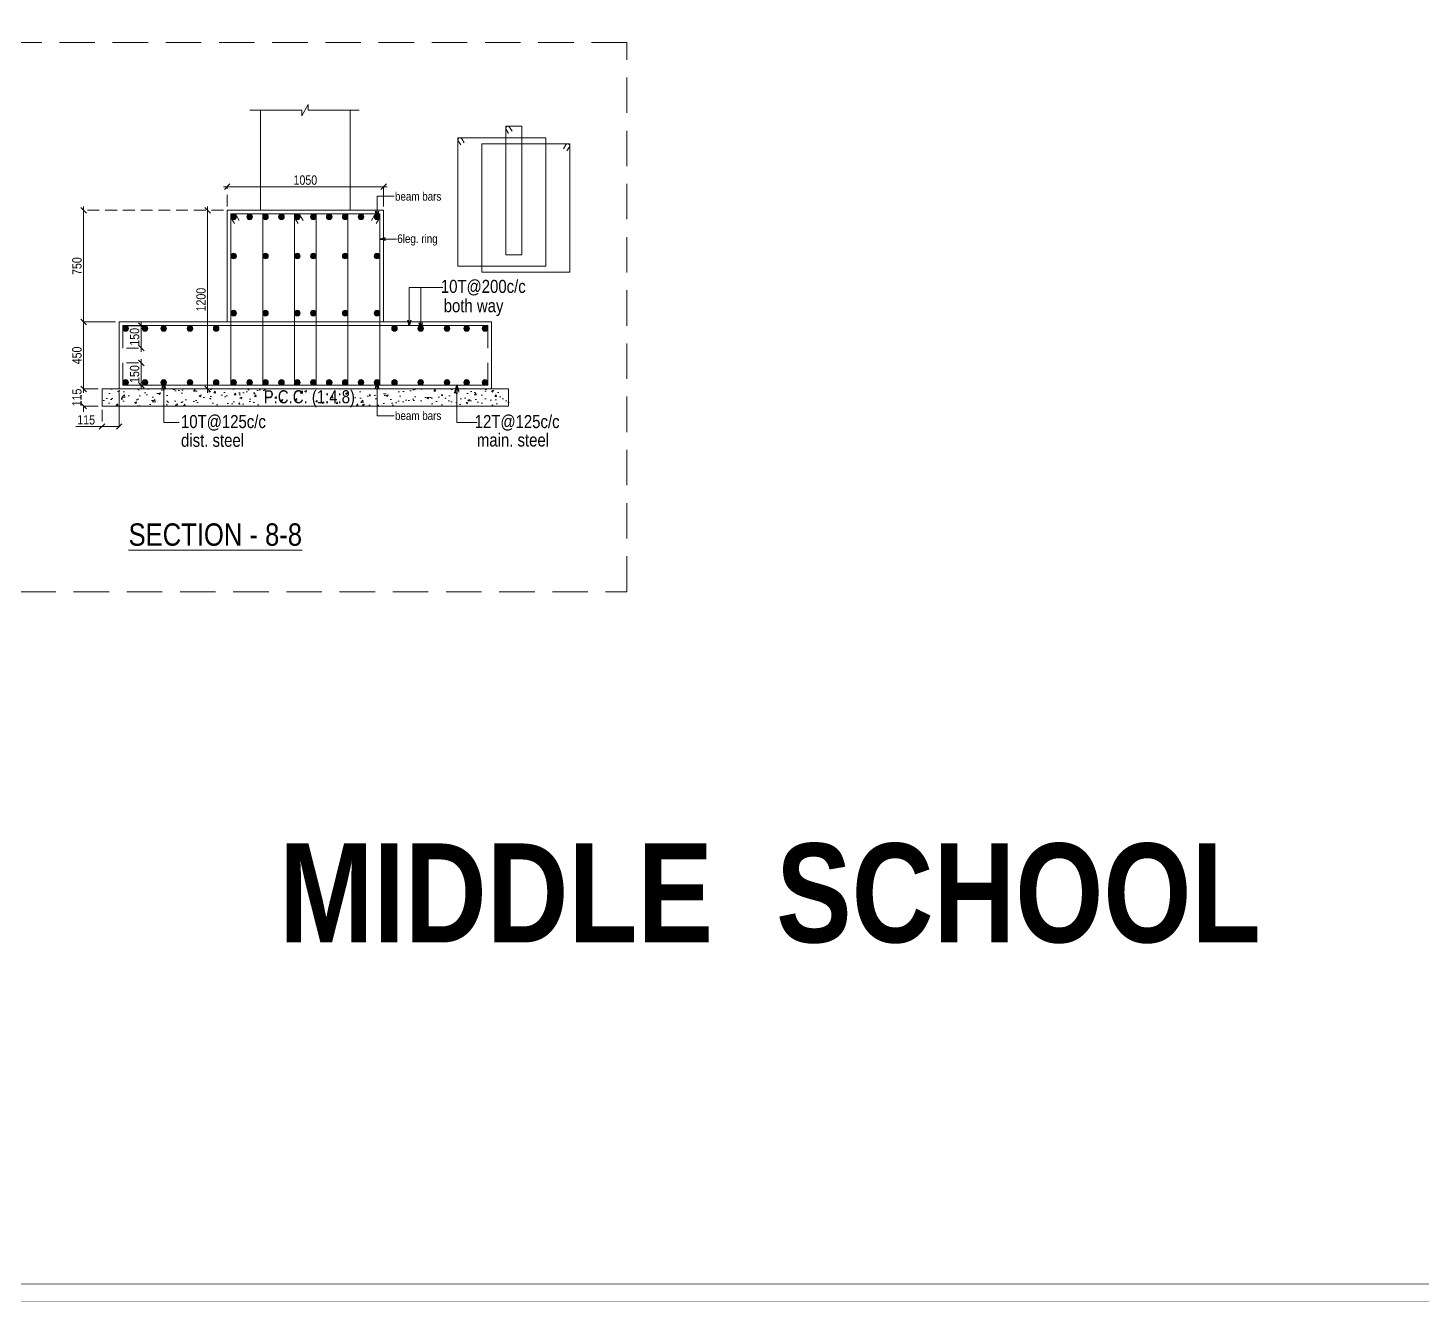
# Model space of a CAD drawing. Header units: millimetres. Extents: x 1112055 to 3390982, y -148532 to 766891.
# Drawn here: x 2414444 to 2451889, y 132279 to 166506 of the extents above; entities that cross this region are included whole.
import ezdxf

# ---------------------------------------------------------------- set-up
doc = ezdxf.new("R2010")
doc.units = ezdxf.units.MM
doc.header["$PDMODE"] = 35
doc.header["$PDSIZE"] = -25
doc.linetypes.add('Hidden', pattern=[9.525, 6.35, -3.175])
for name, color, linetype, lineweight in [('B FOOTING', 49, 'Continuous', 20), ('B HATCH', 250, 'Continuous', 0), ('B P.C.C', 251, 'Continuous', 0), ('B STEEL', 34, 'Continuous', 15), ('B STEEL TEXT', 7, 'Continuous', 15), ('B TITLE BLOCK', 250, 'Continuous', 0), ('B-COL NO', 7, 'Continuous', 5), ('B-ST DIM', 250, 'Continuous', 18), ('tb text', 7, 'Continuous', 13)]:
    doc.layers.add(name, color=color, linetype=linetype, lineweight=lineweight)
doc.styles.add('ARIAL', font='arial.ttf')
doc.styles.add('Q1', font='g13f12d.shx', dxfattribs={"width": 0.8})
doc.styles.add('SWINC', font='swissc.ttf')
doc.styles.add('SWINS', font='swissc.ttf')
doc.dimstyles.new('BH-STD', dxfattribs={"dimscale": 0, "dimtxt": 230, "dimasz": 125, "dimexe": 0, "dimexo": 100, "dimgap": 50, "dimtad": 1, "dimdec": 0, "dimzin": 1, "dimdsep": 46, "dimtxsty": 'Q1', "dimblk": 'ARCHTICK', "dimcen": 1, "dimdle": 100, "dimclrd": 250, "dimclre": 250, "dimclrt": 256, "dimadec": 0, "dimazin": 0, "dimtfac": 1, "dimtdec": 0, "dimtix": 1, "dimtofl": 0, "dimtmove": 0, "dimatfit": 2, "dimfxl": 1, "dimtolj": 1, "dimtzin": 0, "dimlwd": 9, "dimlwe": 9, "dimarcsym": 0})
doc.dimstyles.new('DIM 1', dxfattribs={"dimscale": 0, "dimtxt": 230, "dimasz": 150, "dimexe": 0.18, "dimexo": 0.0625, "dimgap": 0.5, "dimtad": 1, "dimdec": 0, "dimzin": 0, "dimdsep": 46, "dimtxsty": 'ARIAL', "dimblk": 'OBLIQUE', "dimcen": 6, "dimse1": 1, "dimse2": 1, "dimclrd": 256, "dimclrt": 256, "dimadec": 0, "dimazin": 2, "dimtfac": 0.75, "dimtdec": 0, "dimtix": 1, "dimtofl": 0, "dimtmove": 1, "dimatfit": 3, "dimldrblk": 'OPEN30', "dimfxl": 0.18, "dimfrac": 1, "dimtolj": 1, "dimtzin": 0, "dimlwd": -1, "dimarcsym": 0})

# ---------------------------------------------------------------- blocks, each defined once
blk = doc.blocks.new('_Oblique')
at = {"color": 0, "linetype": 'ByBlock', "lineweight": -2}
blk.add_line((-0.5, -0.5), (0.5, 0.5), dxfattribs=at)
blk = doc.blocks.new('*D835')
at = {"layer": 'B-ST DIM', "color": 7, "linetype": 'Hidden', "lineweight": 9, "ltscale": 50, "transparency": 16777216}
blk.add_line((2417096, 157507), (2417488, 157507), dxfattribs=at)
at = {"layer": 'B-ST DIM', "color": 7, "lineweight": 9, "ltscale": 50, "transparency": 16777216}
for p, q in [((2417488, 157607), (2417488, 156807)), ((2417096, 156907), (2417488, 156907))]:
    blk.add_line(p, q, dxfattribs=at)
at = {"layer": 'Defpoints', "color": 0, "ltscale": 50, "transparency": 16777216}
for p in [(2416996, 157507), (2416996, 156907), (2417488, 156907)]:
    blk.add_point(p, dxfattribs=at)
at = {"layer": 'B-ST DIM', "color": 7, "lineweight": 9, "ltscale": 50, "transparency": 16777216, "xscale": 150, "yscale": 150, "zscale": 150}
for p, rotation in [((2417488, 157507), 90), ((2417488, 156907), 270)]:
    blk.add_blockref('_Oblique', p, dxfattribs=dict(at, rotation=rotation))
at = {"layer": 'B-ST DIM', "color": 7, "ltscale": 50, "transparency": 16777216, "insert": (2417310, 157207), "char_height": 250, "attachment_point": 5, "rotation": 90, "style": 'SWINC'}
blk.add_mtext('\\A1;150', dxfattribs=at)
blk = doc.blocks.new('*D832')
at = {"layer": 'B-ST DIM', "color": 7, "lineweight": 9, "ltscale": 50, "transparency": 16777216}
for p, q in [((2416896, 156707), (2416896, 155798)), ((2416436, 155798), (2415732, 155798)), ((2416896, 155798), (2416336, 155798))]:
    blk.add_line(p, q, dxfattribs=at)
at = {"layer": 'B-ST DIM', "color": 7, "linetype": 'Hidden', "lineweight": 9, "ltscale": 50, "transparency": 16777216}
blk.add_line((2416436, 156247), (2416436, 155798), dxfattribs=at)
at = {"layer": 'Defpoints', "color": 0, "ltscale": 50, "transparency": 16777216}
for p in [(2416896, 156807), (2416436, 156347), (2416896, 155798)]:
    blk.add_point(p, dxfattribs=at)
at = {"layer": 'B-ST DIM', "color": 7, "lineweight": 9, "ltscale": 50, "transparency": 16777216, "xscale": 150, "yscale": 150, "zscale": 150, "rotation": 180}
blk.add_blockref('_Oblique', (2416436, 155798), dxfattribs=at)
at = {"layer": 'B-ST DIM', "color": 7, "lineweight": 9, "ltscale": 50, "transparency": 16777216, "xscale": 150, "yscale": 150, "zscale": 150}
blk.add_blockref('_Oblique', (2416896, 155798), dxfattribs=at)
at = {"layer": 'B-ST DIM', "color": 7, "ltscale": 50, "transparency": 16777216, "insert": (2416009, 155976), "char_height": 250, "attachment_point": 5, "style": 'SWINC'}
blk.add_mtext('\\A1;115', dxfattribs=at)
blk = doc.blocks.new('_Open30')
at = {"color": 0, "linetype": 'ByBlock', "lineweight": -2}
for p, q in [((-1, 0.27), (0, 0)), ((0, 0), (-1, -0.27)), ((0, 0), (-1, 0))]:
    blk.add_line(p, q, dxfattribs=at)
blk = doc.blocks.new('*D833')
at = {"layer": 'B-ST DIM', "color": 7, "lineweight": 9, "ltscale": 50, "transparency": 16777216}
for p, q in [((2415939, 156807), (2415939, 156957)), ((2416336, 156347), (2415939, 156347)), ((2415939, 156347), (2415939, 156197))]:
    blk.add_line(p, q, dxfattribs=at)
at = {"layer": 'B-ST DIM', "color": 7, "linetype": 'Hidden', "lineweight": 9, "ltscale": 50, "transparency": 16777216}
blk.add_line((2416336, 156807), (2415939, 156807), dxfattribs=at)
at = {"layer": 'Defpoints', "color": 0, "ltscale": 50, "transparency": 16777216}
for p in [(2416436, 156807), (2415939, 156347), (2416436, 156347)]:
    blk.add_point(p, dxfattribs=at)
at = {"layer": 'B-ST DIM', "color": 7, "lineweight": 9, "ltscale": 50, "transparency": 16777216, "xscale": 150, "yscale": 150, "zscale": 150}
for p, rotation in [((2415939, 156807), 270), ((2415939, 156347), 90)]:
    blk.add_blockref('_Oblique', p, dxfattribs=dict(at, rotation=rotation))
at = {"layer": 'B-ST DIM', "color": 7, "ltscale": 50, "transparency": 16777216, "insert": (2415761, 156577), "char_height": 250, "attachment_point": 5, "rotation": 90, "style": 'SWINC'}
blk.add_mtext('\\A1;115', dxfattribs=at)
blk = doc.blocks.new('*D834')
at = {"layer": 'B-ST DIM', "color": 7, "lineweight": 9, "ltscale": 50, "transparency": 16777216}
for p, q in [((2415939, 158707), (2415939, 156707)), ((2416336, 156807), (2415939, 156807))]:
    blk.add_line(p, q, dxfattribs=at)
at = {"layer": 'B-ST DIM', "color": 7, "linetype": 'Hidden', "lineweight": 9, "ltscale": 50, "transparency": 16777216}
blk.add_line((2416796, 158607), (2415939, 158607), dxfattribs=at)
at = {"layer": 'Defpoints', "color": 0, "ltscale": 50, "transparency": 16777216}
for p in [(2416896, 158607), (2415939, 156807), (2416436, 156807)]:
    blk.add_point(p, dxfattribs=at)
at = {"layer": 'B-ST DIM', "color": 7, "lineweight": 9, "ltscale": 50, "transparency": 16777216, "xscale": 150, "yscale": 150, "zscale": 150}
for p, rotation in [((2415939, 158607), 90), ((2415939, 156807), 270)]:
    blk.add_blockref('_Oblique', p, dxfattribs=dict(at, rotation=rotation))
at = {"layer": 'B-ST DIM', "color": 7, "ltscale": 50, "transparency": 16777216, "insert": (2415761, 157707), "char_height": 250, "attachment_point": 5, "rotation": 90, "style": 'SWINC'}
blk.add_mtext('\\A1;450', dxfattribs=at)
blk = doc.blocks.new('*D836')
at = {"layer": 'B-ST DIM', "color": 7, "lineweight": 9, "ltscale": 50, "transparency": 16777216}
for p, q in [((2415939, 161707), (2415939, 158507)), ((2416796, 158607), (2415939, 158607))]:
    blk.add_line(p, q, dxfattribs=at)
at = {"layer": 'B-ST DIM', "color": 7, "linetype": 'Hidden', "lineweight": 9, "ltscale": 50, "transparency": 16777216}
blk.add_line((2419696, 161607), (2415939, 161607), dxfattribs=at)
at = {"layer": 'Defpoints', "color": 0, "ltscale": 50, "transparency": 16777216}
for p in [(2419796, 161607), (2415939, 158607), (2416896, 158607)]:
    blk.add_point(p, dxfattribs=at)
at = {"layer": 'B-ST DIM', "color": 7, "lineweight": 9, "ltscale": 50, "transparency": 16777216, "xscale": 150, "yscale": 150, "zscale": 150}
for p, rotation in [((2415939, 161607), 90), ((2415939, 158607), 270)]:
    blk.add_blockref('_Oblique', p, dxfattribs=dict(at, rotation=rotation))
at = {"layer": 'B-ST DIM', "color": 7, "ltscale": 50, "transparency": 16777216, "insert": (2415761, 160107), "char_height": 250, "attachment_point": 5, "rotation": 90, "style": 'SWINC'}
blk.add_mtext('\\A1;750', dxfattribs=at)
blk = doc.blocks.new('*D837')
at = {"layer": 'B-ST DIM', "color": 7, "lineweight": 9, "ltscale": 50, "transparency": 16777216}
for p, q in [((2419696, 162238), (2424096, 162238)), ((2423996, 161707), (2423996, 162238))]:
    blk.add_line(p, q, dxfattribs=at)
at = {"layer": 'B-ST DIM', "color": 7, "linetype": 'Hidden', "lineweight": 9, "ltscale": 50, "transparency": 16777216}
blk.add_line((2419796, 161707), (2419796, 162238), dxfattribs=at)
at = {"layer": 'Defpoints', "color": 0, "ltscale": 50, "transparency": 16777216}
for p in [(2423996, 162238), (2419796, 161607), (2423996, 161607)]:
    blk.add_point(p, dxfattribs=at)
at = {"layer": 'B-ST DIM', "color": 7, "lineweight": 9, "ltscale": 50, "transparency": 16777216, "xscale": 150, "yscale": 150, "zscale": 150, "rotation": 180}
blk.add_blockref('_Oblique', (2419796, 162238), dxfattribs=at)
at = {"layer": 'B-ST DIM', "color": 7, "lineweight": 9, "ltscale": 50, "transparency": 16777216, "xscale": 150, "yscale": 150, "zscale": 150}
blk.add_blockref('_Oblique', (2423996, 162238), dxfattribs=at)
at = {"layer": 'B-ST DIM', "color": 7, "ltscale": 50, "transparency": 16777216, "insert": (2421896, 162416), "char_height": 250, "attachment_point": 5, "style": 'SWINC'}
blk.add_mtext('\\A1;1050', dxfattribs=at)
blk = doc.blocks.new('*D2252')
at = {"layer": 'B-ST DIM', "color": 7, "lineweight": 9, "ltscale": 50, "transparency": 16777216}
for p, q in [((2419272, 161707), (2419272, 156707)), ((2419796, 156807), (2419272, 156807))]:
    blk.add_line(p, q, dxfattribs=at)
at = {"layer": 'B-ST DIM', "color": 7, "linetype": 'Hidden', "lineweight": 9, "ltscale": 50, "transparency": 16777216}
blk.add_line((2419696, 161607), (2419272, 161607), dxfattribs=at)
at = {"layer": 'Defpoints', "color": 0, "ltscale": 50, "transparency": 16777216}
for p in [(2419796, 161607), (2419272, 156807), (2419896, 156807)]:
    blk.add_point(p, dxfattribs=at)
at = {"layer": 'B-ST DIM', "color": 7, "lineweight": 9, "ltscale": 50, "transparency": 16777216, "xscale": 150, "yscale": 150, "zscale": 150}
for p, rotation in [((2419272, 161607), 90), ((2419272, 156807), 270)]:
    blk.add_blockref('_Oblique', p, dxfattribs=dict(at, rotation=rotation))
at = {"layer": 'B-ST DIM', "color": 7, "ltscale": 50, "transparency": 16777216, "insert": (2419094, 159207), "char_height": 250, "attachment_point": 5, "rotation": 90, "style": 'SWINC'}
blk.add_mtext('\\A1;1200', dxfattribs=at)
blk = doc.blocks.new('*D2253')
at = {"layer": 'B-ST DIM', "color": 7, "lineweight": 9, "ltscale": 50, "transparency": 16777216}
for p, q in [((2417096, 158507), (2417488, 158507)), ((2417488, 157807), (2417488, 158607))]:
    blk.add_line(p, q, dxfattribs=at)
at = {"layer": 'B-ST DIM', "color": 7, "linetype": 'Hidden', "lineweight": 9, "ltscale": 50, "transparency": 16777216}
blk.add_line((2417096, 157907), (2417488, 157907), dxfattribs=at)
at = {"layer": 'Defpoints', "color": 0, "ltscale": 50, "transparency": 16777216}
for p in [(2416996, 158507), (2417488, 158507), (2416996, 157907)]:
    blk.add_point(p, dxfattribs=at)
at = {"layer": 'B-ST DIM', "color": 7, "lineweight": 9, "ltscale": 50, "transparency": 16777216, "xscale": 150, "yscale": 150, "zscale": 150}
for p, rotation in [((2417488, 158507), 90), ((2417488, 157907), 270)]:
    blk.add_blockref('_Oblique', p, dxfattribs=dict(at, rotation=rotation))
at = {"layer": 'B-ST DIM', "color": 7, "ltscale": 50, "transparency": 16777216, "insert": (2417310, 158207), "char_height": 250, "attachment_point": 5, "rotation": 90, "style": 'SWINC'}
blk.add_mtext('\\A1;150', dxfattribs=at)

msp = doc.modelspace()

# ---------------------------------------------------------------- hatches: boundary and pattern name
at = {"layer": 'B HATCH', "lineweight": 0}
h = msp.add_hatch(dxfattribs=at)
h.set_pattern_fill('AR-CONC', color=250, scale=3, style=0)
h.set_pattern_definition([(50, (846764.66, -363238.9), (546.55401, -47.81726), [57.15, -628.65]), (355, (846764.66, -363238.9), (-105.73026, 573.17054), [45.72, -502.92175]), (100.451445, (846810.2, -363242.87), (440.82374, 525.35326), [48.57003, -534.27073]), (46.1842, (846764.66, -363086.5), (813.23712, -126.12698), [85.725, -942.975]), (96.63556, (846832.4, -363097), (712.2124, 742.27837), [72.85507, -801.40682]), (351.18415, (846764.7, -363086.5), (712.2124, 742.27837), [68.5799, -754.3792]), (21, (846840.86, -363124.6), (454.84317, -306.7956), [57.15, -628.65]), (326, (846840.86, -363124.6), (185.40609, 552.5639), [45.72, -502.92]), (71.451445, (846878.77, -363150.15), (640.24926, 245.7683), [48.57003, -534.26981]), (37.5, (846764.66, -363238.88), (9.26581, 253.665117), [0, -496.824, 0, -510.54, 0, -504.825]), (7.5, (846764.66, -363238.88), (200.458988, 300.541724), [0, -291.084, 0, -485.394, 0, -192.405]), (327.5, (846594.74, -363238.88), (406.771786, -17.186232), [0, -190.5, 0, -594.36, 0, -788.67]), (317.5, (846518.54, -363238.88), (444.387544, 76.27947), [0, -247.65, 0, -394.716, 0, -560.07])])
h.paths.add_polyline_path([(2416435.6, 156807.5), (2416435.6, 156347.5), (2427355.6, 156347.5), (2427355.6, 156807.5)])
at = {"layer": 'B STEEL'}
h = msp.add_hatch(color=256, dxfattribs=at)
h.dxf.hatch_style = 1
edge = h.paths.add_edge_path()
edge.add_arc((2419970.6, 161432.5), 75, 0, 360)
h = msp.add_hatch(color=256, dxfattribs=at)
h.dxf.hatch_style = 1
edge = h.paths.add_edge_path()
edge.add_arc((2420398.4, 161432.5), 75, 0, 360)
h = msp.add_hatch(color=256, dxfattribs=at)
h.dxf.hatch_style = 1
edge = h.paths.add_edge_path()
edge.add_arc((2420826.2, 161432.5), 75, 0, 360)
h = msp.add_hatch(color=256, dxfattribs=at)
h.dxf.hatch_style = 1
edge = h.paths.add_edge_path()
edge.add_arc((2421253.9, 161432.5), 75, 0, 360)
h = msp.add_hatch(color=256, dxfattribs=at)
h.dxf.hatch_style = 1
edge = h.paths.add_edge_path()
edge.add_arc((2421681.7, 161432.5), 75, 0, 360)
h = msp.add_hatch(color=256, dxfattribs=at)
h.dxf.hatch_style = 1
edge = h.paths.add_edge_path()
edge.add_arc((2422109.5, 161432.5), 75, 0, 360)
h = msp.add_hatch(color=256, dxfattribs=at)
h.dxf.hatch_style = 1
edge = h.paths.add_edge_path()
edge.add_arc((2422537.3, 161432.5), 75, 0, 360)
h = msp.add_hatch(color=256, dxfattribs=at)
h.dxf.hatch_style = 1
edge = h.paths.add_edge_path()
edge.add_arc((2422965.1, 161432.5), 75, 0, 360)
h = msp.add_hatch(color=256, dxfattribs=at)
h.dxf.hatch_style = 1
edge = h.paths.add_edge_path()
edge.add_arc((2423392.8, 161432.5), 75, 0, 360)
h = msp.add_hatch(color=256, dxfattribs=at)
h.dxf.hatch_style = 1
edge = h.paths.add_edge_path()
edge.add_arc((2423820.6, 161432.5), 75, 0, 360)
h = msp.add_hatch(color=256, dxfattribs=at)
h.dxf.hatch_style = 1
edge = h.paths.add_edge_path()
edge.add_arc((2419970.6, 160377.8), 75, 0, 360)
h = msp.add_hatch(color=256, dxfattribs=at)
h.dxf.hatch_style = 1
edge = h.paths.add_edge_path()
edge.add_arc((2420826.2, 160377.8), 75, 0, 360)
h = msp.add_hatch(color=256, dxfattribs=at)
h.dxf.hatch_style = 1
edge = h.paths.add_edge_path()
edge.add_arc((2421681.7, 160377.8), 75, 0, 360)
h = msp.add_hatch(color=256, dxfattribs=at)
h.dxf.hatch_style = 1
edge = h.paths.add_edge_path()
edge.add_arc((2422109.5, 160377.8), 75, 0, 360)
h = msp.add_hatch(color=256, dxfattribs=at)
h.dxf.hatch_style = 1
edge = h.paths.add_edge_path()
edge.add_arc((2422965.1, 160377.8), 75, 0, 360)
h = msp.add_hatch(color=256, dxfattribs=at)
h.dxf.hatch_style = 1
edge = h.paths.add_edge_path()
edge.add_arc((2423820.6, 160377.8), 75, 0, 360)
h = msp.add_hatch(color=256, dxfattribs=at)
h.dxf.hatch_style = 1
edge = h.paths.add_edge_path()
edge.add_arc((2419970.6, 158844.5), 75, 0, 360)
h = msp.add_hatch(color=256, dxfattribs=at)
h.dxf.hatch_style = 1
edge = h.paths.add_edge_path()
edge.add_arc((2420826.2, 158844.5), 75, 0, 360)
h = msp.add_hatch(color=256, dxfattribs=at)
h.dxf.hatch_style = 1
edge = h.paths.add_edge_path()
edge.add_arc((2421681.7, 158844.5), 75, 0, 360)
h = msp.add_hatch(color=256, dxfattribs=at)
h.dxf.hatch_style = 1
edge = h.paths.add_edge_path()
edge.add_arc((2422109.5, 158844.5), 75, 0, 360)
h = msp.add_hatch(color=256, dxfattribs=at)
h.dxf.hatch_style = 1
edge = h.paths.add_edge_path()
edge.add_arc((2422965.1, 158844.5), 75, 0, 360)
h = msp.add_hatch(color=256, dxfattribs=at)
h.dxf.hatch_style = 1
edge = h.paths.add_edge_path()
edge.add_arc((2423820.6, 158844.5), 75, 0, 360)
h = msp.add_hatch(color=256, dxfattribs=at)
h.dxf.hatch_style = 1
edge = h.paths.add_edge_path()
edge.add_arc((2417070.6, 158432.5), 75, 0, 360)
h = msp.add_hatch(color=256, dxfattribs=at)
h.dxf.hatch_style = 1
edge = h.paths.add_edge_path()
edge.add_arc((2417589.6, 158432.5), 75, 0, 360)
h = msp.add_hatch(color=256, dxfattribs=at)
h.dxf.hatch_style = 1
edge = h.paths.add_edge_path()
edge.add_arc((2418091, 158432.5), 75, 0, 360)
h = msp.add_hatch(color=256, dxfattribs=at)
h.dxf.hatch_style = 1
edge = h.paths.add_edge_path()
edge.add_arc((2418796.1, 158432.5), 75, 0, 360)
h = msp.add_hatch(color=256, dxfattribs=at)
h.dxf.hatch_style = 1
edge = h.paths.add_edge_path()
edge.add_arc((2419501.2, 158432.5), 75, 0, 360)
h = msp.add_hatch(color=256, dxfattribs=at)
h.dxf.hatch_style = 1
edge = h.paths.add_edge_path()
edge.add_arc((2424290, 158432.5), 75, 0, 360)
h = msp.add_hatch(color=256, dxfattribs=at)
h.dxf.hatch_style = 1
edge = h.paths.add_edge_path()
edge.add_arc((2424995.1, 158432.5), 75, 0, 360)
h = msp.add_hatch(color=256, dxfattribs=at)
h.dxf.hatch_style = 1
edge = h.paths.add_edge_path()
edge.add_arc((2425700.2, 158432.5), 75, 0, 360)
h = msp.add_hatch(color=256, dxfattribs=at)
h.dxf.hatch_style = 1
edge = h.paths.add_edge_path()
edge.add_arc((2426226.5, 158432.5), 75, 0, 360)
h = msp.add_hatch(color=256, dxfattribs=at)
h.dxf.hatch_style = 1
edge = h.paths.add_edge_path()
edge.add_arc((2426720.6, 158432.5), 75, 0, 360)
h = msp.add_hatch(color=256, dxfattribs=at)
h.dxf.hatch_style = 1
edge = h.paths.add_edge_path()
edge.add_arc((2417070.6, 156982.5), 75, 0, 360)
h = msp.add_hatch(color=256, dxfattribs=at)
h.dxf.hatch_style = 1
edge = h.paths.add_edge_path()
edge.add_arc((2417589.6, 156982.5), 75, 0, 360)
h = msp.add_hatch(color=256, dxfattribs=at)
h.dxf.hatch_style = 1
edge = h.paths.add_edge_path()
edge.add_arc((2418091, 156982.5), 75, 0, 360)
h = msp.add_hatch(color=256, dxfattribs=at)
h.dxf.hatch_style = 1
edge = h.paths.add_edge_path()
edge.add_arc((2418796.1, 156982.5), 75, 0, 360)
h = msp.add_hatch(color=256, dxfattribs=at)
h.dxf.hatch_style = 1
edge = h.paths.add_edge_path()
edge.add_arc((2419501.2, 156982.5), 75, 0, 360)
h = msp.add_hatch(color=256, dxfattribs=at)
h.dxf.hatch_style = 1
edge = h.paths.add_edge_path()
edge.add_arc((2419970.6, 156982.5), 75, 0, 360)
h = msp.add_hatch(color=256, dxfattribs=at)
h.dxf.hatch_style = 1
edge = h.paths.add_edge_path()
edge.add_arc((2420398.4, 156982.5), 75, 0, 360)
h = msp.add_hatch(color=256, dxfattribs=at)
h.dxf.hatch_style = 1
edge = h.paths.add_edge_path()
edge.add_arc((2420826.2, 156982.5), 75, 0, 360)
h = msp.add_hatch(color=256, dxfattribs=at)
h.dxf.hatch_style = 1
edge = h.paths.add_edge_path()
edge.add_arc((2421253.9, 156982.5), 75, 0, 360)
h = msp.add_hatch(color=256, dxfattribs=at)
h.dxf.hatch_style = 1
edge = h.paths.add_edge_path()
edge.add_arc((2421681.7, 156982.5), 75, 0, 360)
h = msp.add_hatch(color=256, dxfattribs=at)
h.dxf.hatch_style = 1
edge = h.paths.add_edge_path()
edge.add_arc((2422109.5, 156982.5), 75, 0, 360)
h = msp.add_hatch(color=256, dxfattribs=at)
h.dxf.hatch_style = 1
edge = h.paths.add_edge_path()
edge.add_arc((2422537.3, 156982.5), 75, 0, 360)
h = msp.add_hatch(color=256, dxfattribs=at)
h.dxf.hatch_style = 1
edge = h.paths.add_edge_path()
edge.add_arc((2422965.1, 156982.5), 75, 0, 360)
h = msp.add_hatch(color=256, dxfattribs=at)
h.dxf.hatch_style = 1
edge = h.paths.add_edge_path()
edge.add_arc((2423392.8, 156982.5), 75, 0, 360)
h = msp.add_hatch(color=256, dxfattribs=at)
h.dxf.hatch_style = 1
edge = h.paths.add_edge_path()
edge.add_arc((2423820.6, 156982.5), 75, 0, 360)
h = msp.add_hatch(color=256, dxfattribs=at)
h.dxf.hatch_style = 1
edge = h.paths.add_edge_path()
edge.add_arc((2424290, 156982.5), 75, 0, 360)
h = msp.add_hatch(color=256, dxfattribs=at)
h.dxf.hatch_style = 1
edge = h.paths.add_edge_path()
edge.add_arc((2424995.1, 156982.5), 75, 0, 360)
h = msp.add_hatch(color=256, dxfattribs=at)
h.dxf.hatch_style = 1
edge = h.paths.add_edge_path()
edge.add_arc((2425700.2, 156982.5), 75, 0, 360)
h = msp.add_hatch(color=256, dxfattribs=at)
h.dxf.hatch_style = 1
edge = h.paths.add_edge_path()
edge.add_arc((2426226.5, 156982.5), 75, 0, 360)
h = msp.add_hatch(color=256, dxfattribs=at)
h.dxf.hatch_style = 1
edge = h.paths.add_edge_path()
edge.add_arc((2426720.6, 156982.5), 75, 0, 360)

# ---------------------------------------------------------------- linework, layer by layer
at = {"layer": 'B FOOTING', "color": 1, "lineweight": 13, "ltscale": 10}
for p, q in [((2420695.6, 161607.5), (2420695.6, 164299.4)), ((2423095.6, 161607.5), (2423095.6, 164299.4))]:
    msp.add_line(p, q, dxfattribs=at)
at = {"layer": 'B FOOTING'}
for p, q in [((2419795.6, 161607.5), (2419795.6, 158607.5)), ((2419795.6, 161607.5), (2423995.6, 161607.5)), ((2423995.6, 161607.5), (2423995.6, 158607.5)), ((2416895.6, 156807.5), (2416895.6, 158607.5)), ((2426895.6, 158607.5), (2416895.6, 158607.5)), ((2426895.6, 156807.5), (2426895.6, 158607.5))]:
    msp.add_line(p, q, dxfattribs=at)
at = {"layer": 'B FOOTING', "color": 1, "lineweight": 13, "ltscale": 10}
msp.add_lwpolyline([(2420403.8, 164299.4), (2421805.9, 164299.4), (2421805.9, 164141), (2421971.2, 164450.4), (2421971.2, 164299.4), (2423345.2, 164299.4)], dxfattribs=at)
at = {"layer": 'B FOOTING'}
msp.add_lwpolyline([(2427355.6, 156807.5), (2416435.6, 156807.5), (2416435.6, 156347.5), (2427355.6, 156347.5)], close=True, dxfattribs=at)
at = {"layer": 'B P.C.C', "color": 250, "linetype": 'Hidden', "lineweight": 0, "ltscale": 150}
msp.add_lwpolyline([(2430531, 166117.5), (2317088.7, 166117.5), (2317088.7, 151362.5), (2430531, 151362.5)], close=True, dxfattribs=at)
at = {"layer": 'B STEEL'}
for points in [[(2427278.1, 163862.3), (2427711.4, 163862.3), (2427711.4, 160412.3), (2427278.1, 160412.3)], [(2425994.8, 160103.7), (2428353.1, 160103.7), (2428353.1, 163553.7), (2425994.8, 163553.7)], [(2428994.8, 159944.3), (2426636.4, 159944.3), (2426636.4, 163394.3), (2428994.8, 163394.3)], [(2419895.6, 156907.5), (2423040.1, 156907.5), (2423040.1, 161507.5), (2419895.6, 161507.5)], [(2423895.6, 156907.5), (2420751.2, 156907.5), (2420751.2, 161507.5), (2423895.6, 161507.5)], [(2421606.7, 161507.5), (2422184.5, 161507.5), (2422184.5, 156907.5), (2421606.7, 156907.5)]]:
    msp.add_lwpolyline(points, close=True, dxfattribs=at)
at = {"layer": 'B STEEL', "color": 34, "lineweight": 9, "ltscale": 0.5}
for points in [[(2427352.2, 163669.8), (2427286.5, 163776.6, -1), (2427382.3, 163835.5), (2427448, 163728.8)], [(2426068.8, 163361.3), (2426003.1, 163468, -1), (2426098.9, 163527), (2426164.6, 163420.2)], [(2428920.7, 163201.8), (2428986.4, 163308.6, 1), (2428890.6, 163367.5), (2428824.9, 163260.8)], [(2419994.3, 161250.8), (2419906.7, 161393.1, -1), (2420034.5, 161471.8), (2420122.1, 161329.4)], [(2421705.4, 161250.8), (2421617.8, 161393.1, -1), (2421745.6, 161471.8), (2421833.2, 161329.4)], [(2423796.9, 161250.8), (2423884.5, 161393.1, 1), (2423756.7, 161471.8), (2423669.1, 161329.4)]]:
    msp.add_lwpolyline(points, format="xyb", dxfattribs=at)
at = {"layer": 'B STEEL'}
for points in [[(2416995.6, 157907.5), (2416995.6, 158507.5), (2426795.6, 158507.5), (2426795.6, 157907.5)], [(2416995.6, 157507.5), (2416995.6, 156907.5), (2426795.6, 156907.5), (2426795.6, 157507.5)]]:
    msp.add_lwpolyline(points, dxfattribs=at)
for centre in [(2419970.6, 161432.5), (2420398.4, 161432.5), (2420826.2, 161432.5), (2421253.9, 161432.5), (2421681.7, 161432.5), (2422109.5, 161432.5), (2422537.3, 161432.5), (2422965.1, 161432.5), (2423392.8, 161432.5), (2423820.6, 161432.5), (2419970.6, 160377.8), (2420826.2, 160377.8), (2421681.7, 160377.8), (2422109.5, 160377.8), (2422965.1, 160377.8), (2423820.6, 160377.8), (2419970.6, 158844.5), (2420826.2, 158844.5), (2421681.7, 158844.5), (2422109.5, 158844.5), (2422965.1, 158844.5), (2423820.6, 158844.5), (2417070.6, 158432.5), (2417589.6, 158432.5), (2418091, 158432.5), (2418796.1, 158432.5), (2419501.2, 158432.5), (2424290, 158432.5), (2424995.1, 158432.5), (2425700.2, 158432.5), (2426226.5, 158432.5), (2426720.6, 158432.5), (2417070.6, 156982.5), (2417589.6, 156982.5), (2418091, 156982.5), (2418796.1, 156982.5), (2419501.2, 156982.5), (2419970.6, 156982.5), (2420398.4, 156982.5), (2420826.2, 156982.5), (2421253.9, 156982.5), (2421681.7, 156982.5), (2422109.5, 156982.5), (2422537.3, 156982.5), (2422965.1, 156982.5), (2423392.8, 156982.5), (2423820.6, 156982.5), (2424290, 156982.5), (2424995.1, 156982.5), (2425700.2, 156982.5), (2426226.5, 156982.5), (2426720.6, 156982.5)]:
    msp.add_circle(centre, 75, dxfattribs=at)
at = {"layer": 'B TITLE BLOCK', "color": 1, "const_width": 10.8}
msp.add_lwpolyline([(2464580.5, 198431.1), (2464580.5, 132284.8), (2315983.6, 132284.8), (2315983.6, 198431.1)], close=True, dxfattribs=at)
at = {"layer": 'B TITLE BLOCK', "color": 250, "lineweight": 0, "const_width": 10.8}
msp.add_lwpolyline([(2464099.8, 197950.5), (2464099.8, 132765.4), (2316464.3, 132765.4), (2316464.3, 197950.5)], close=True, dxfattribs=at)

# ---------------------------------------------------------------- texts
at = {"layer": 'B STEEL TEXT', "lineweight": 5, "style": 'SWINS'}
for s, p in [('beam bars', (2424302.6, 161865.8)), ('6leg. ring', (2424365.3, 160729)), ('beam bars', (2424302.6, 155974.7))]:
    msp.add_text(s, height=230, dxfattribs=at).set_placement(p)
at = {"layer": 'B STEEL TEXT', "lineweight": 9, "style": 'SWINC'}
for s, p in [('10T@200c/c', (2425535.7, 159387.3)), ('both way', (2425611.8, 158868.8)), ('P.C.C. (1:4:8)', (2420777.9, 156422.8)), ('10T@125c/c', (2418556.5, 155757.2)), ('12T@125c/c', (2426444.4, 155757.2)), ('dist. steel', (2418556.5, 155253.7)), ('main. steel', (2426502.6, 155261))]:
    msp.add_text(s, height=350, dxfattribs=at).set_placement(p)
at = {"layer": 'B TITLE BLOCK', "color": 251, "attachment_point": 2, "style": 'SWINC'}
for width, heights, insert, char_height in [(758153.186, [106642.9], (2454574, 147468), 289.947), (582591.087, [81948.1], (2535103.7, 144063.4), 222.806)]:
    msp.add_mtext_dynamic_manual_height_columns('\\pxsm1,qj;{\\fBankGothic Lt BT|b0|i0|c0|p34;BHOOMI\\P\\ps*,q*;\\fGost|b0|i0|c0|p2;\\H0.8x;- CONSULTANTS -\\C1; }', width=width, gutter_width=0, heights=heights, dxfattribs=dict(at, insert=insert, char_height=char_height))
at = {"layer": 'B-COL NO', "color": 3, "lineweight": 15, "style": 'SWINC'}
msp.add_text('%%USECTION - 8-8', height=600, dxfattribs=at).set_placement((2417148.3, 152596.7))
at = {"layer": 'tb text', "insert": (2421188.8, 144599.2), "char_height": 2656.103, "width": 171082.793, "attachment_point": 1, "style": 'SWINC'}
msp.add_mtext('{\\fSwis721 Cn BT|b1|i0|c0|p34;MIDDLE  SCHOOL}', dxfattribs=at)

# ---------------------------------------------------------------- dimensions: what is measured, and where the dimension line sits
at = {"layer": 'B-ST DIM', "ltscale": 50}
dim = msp.add_linear_dim(base=(2423995.6, 162237.7), p1=(2419795.6, 161607.5), p2=(2423995.6, 161607.5), dimstyle='BH-STD', override={"dimscale": 1, "dimtxt": 250, "dimasz": 150, "dimlfac": 0.25, "dimtxsty": 'SWINC', "dimblk1": 'Oblique', "dimblk2": 'Oblique', "dimsah": 1, "dimclrd": 7, "dimclre": 7, "dimclrt": 7}, dxfattribs=at)
dim.commit()
dim.dimension.update_dxf_attribs({"geometry": '*D837', "text_midpoint": (2421895.6, 162416)})
for base, p1, p2, angle, picture, middle in [((2415939.2, 158607.5), (2419795.6, 161607.5), (2416895.6, 158607.5), 90, '*D836', (2415761.1, 160107.5)), ((2419272, 156807.5), (2419795.6, 161607.5), (2419895.6, 156807.5), 90, '*D2252', (2419093.5, 159207.5)), ((2415939.2, 156807.5), (2416895.6, 158607.5), (2416435.6, 156807.5), 90, '*D834', (2415761.1, 157707.5)), ((2417488, 158507.5), (2416995.6, 157907.5), (2416995.6, 158507.5), 90, '*D2253', (2417309.7, 158207.5)), ((2417488, 156907.5), (2416995.6, 157507.5), (2416995.6, 156907.5), 270, '*D835', (2417309.7, 157207.5)), ((2415939.2, 156347.5), (2416435.6, 156807.5), (2416435.6, 156347.5), 90, '*D833', (2415760.9, 156577.5))]:
    dim = msp.add_linear_dim(base=base, p1=p1, p2=p2, angle=angle, dimstyle='BH-STD', override={"dimscale": 1, "dimtxt": 250, "dimasz": 150, "dimlfac": 0.25, "dimtxsty": 'SWINC', "dimblk1": 'Oblique', "dimblk2": 'Oblique', "dimsah": 1, "dimclrd": 7, "dimclre": 7, "dimclrt": 7}, dxfattribs=at)
    dim.commit()
    dim.dimension.update_dxf_attribs({"geometry": picture, "text_midpoint": middle})
dim = msp.add_linear_dim(base=(2416895.6, 155797.8), p1=(2416435.6, 156347.5), p2=(2416895.6, 156807.5), dimstyle='BH-STD', override={"dimscale": 1, "dimtxt": 250, "dimasz": 150, "dimlfac": 0.25, "dimtxsty": 'SWINC', "dimblk1": 'Oblique', "dimblk2": 'Oblique', "dimsah": 1, "dimclrd": 7, "dimclre": 7, "dimclrt": 7}, dxfattribs=at)
dim.commit()
dim.dimension.update_dxf_attribs({"geometry": '*D832', "text_midpoint": (2416008.6, 155797.8), "dimtype": 128})

# ---------------------------------------------------------------- leaders
at = {"layer": 'B STEEL TEXT', "lineweight": 5}
for points in [[(2423820.6, 161432.5), (2423820.6, 161986.5), (2424280.2, 161986.5)], [(2423895.6, 160835.1), (2424340.2, 160835.1)], [(2424687.5, 158507.5), (2424687.5, 159534), (2425584, 159534)], [(2424995.1, 158432.5), (2424995.1, 159534), (2425584, 159534)], [(2418091, 156982.5), (2418091, 155903.9), (2418509.2, 155903.9)], [(2423820.6, 156982.5), (2423820.6, 156084.3), (2424280.2, 156084.3)], [(2425965.9, 156907.5), (2425965.9, 155903.9), (2426506.3, 155903.9)]]:
    msp.add_leader(points, dimstyle='DIM 1', override={"dimscale": 1, "dimtad": 0, "dimtxsty": 'SWINC', "dimfxlon": 1, "dimlwd": 5, "dimarcsym": 2}, dxfattribs=at)

doc.saveas('drawing.dxf')
